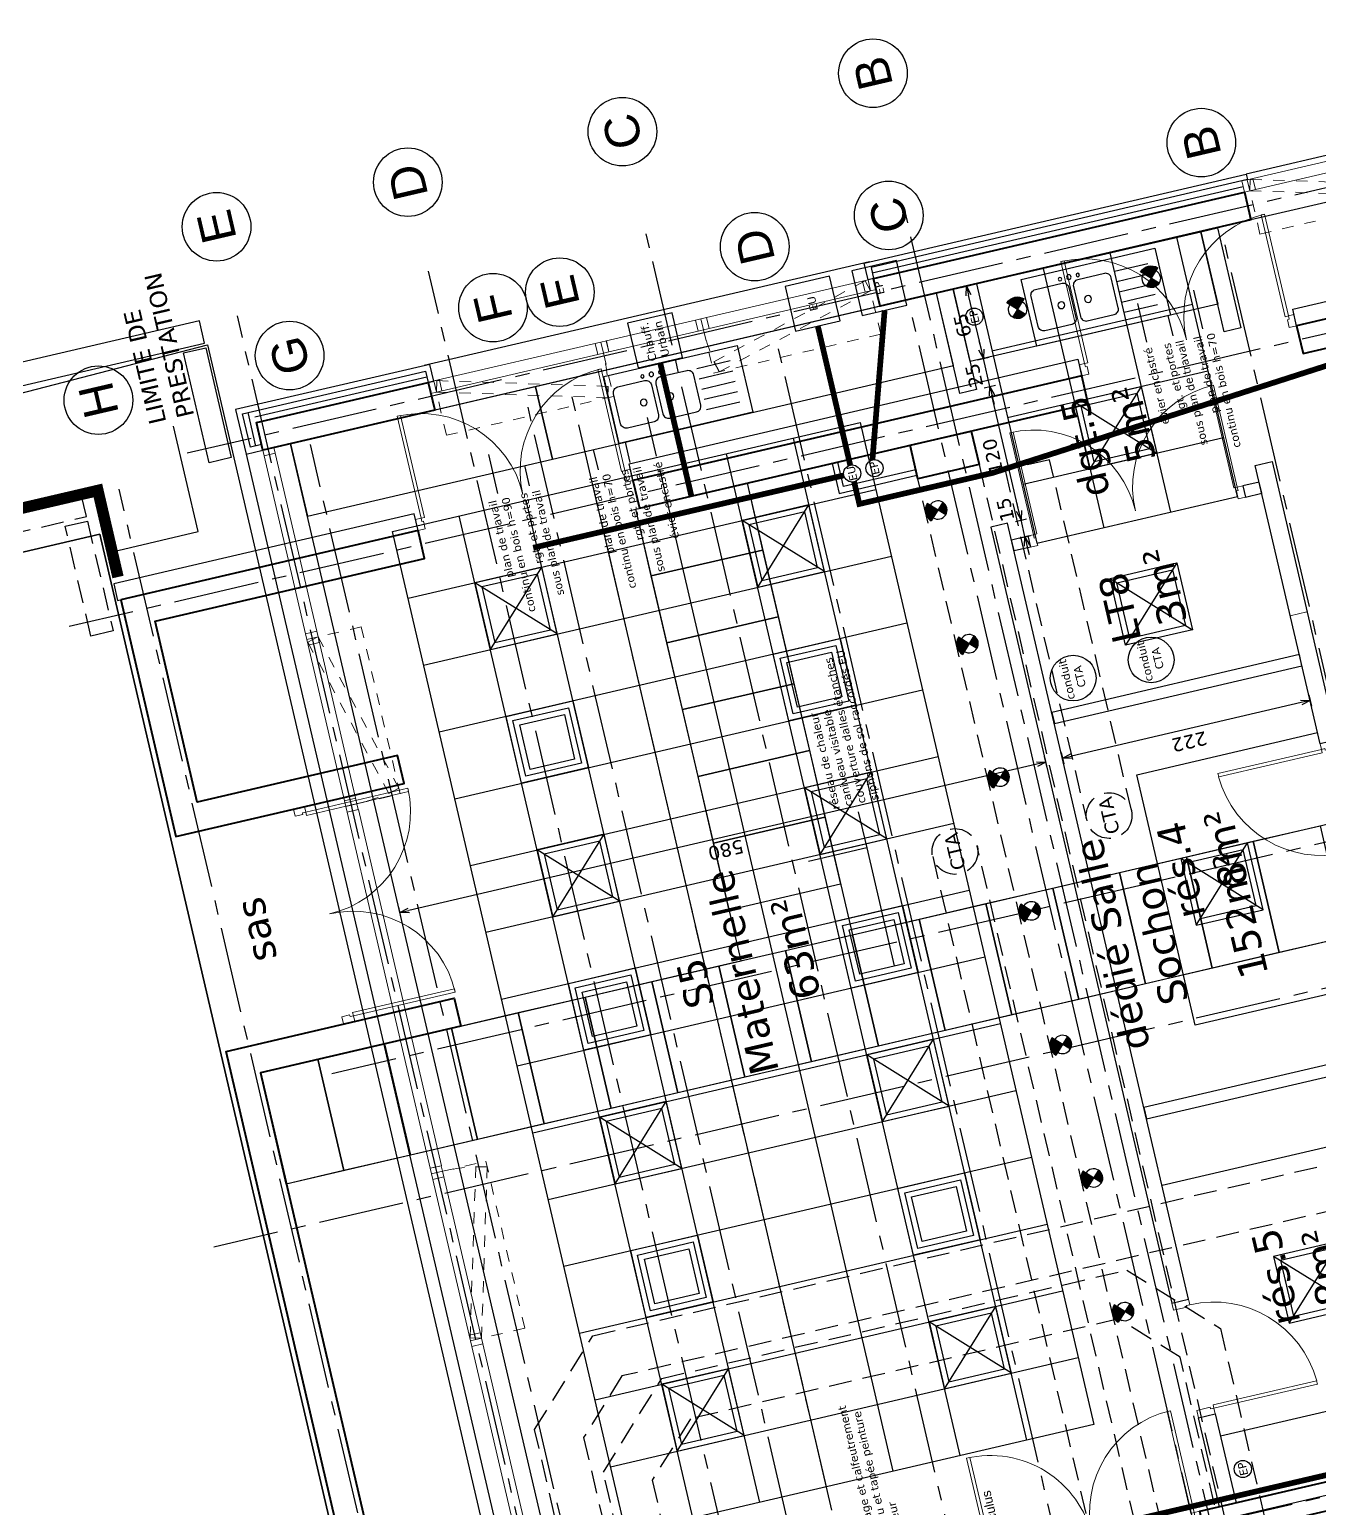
# Model space of a CAD drawing. Header units: metres. Extents: x -49 to 867749, y -579737 to 170817.
# Drawn here: x 867372.57 to 867383.85, y -409012.08 to -408999.15 of the extents above; entities that cross this region are included whole.
import ezdxf
from ezdxf.enums import TextEntityAlignment as Align

# ---------------------------------------------------------------- set-up
doc = ezdxf.new("R2010")
doc.units = ezdxf.units.M
doc.header["$MEASUREMENT"] = 0
doc.header["$PDMODE"] = 3
doc.header["$PDSIZE"] = 0.1
for name, pattern in [('01', [0.15, 0.1, -0.05]), ('02', [0.28, 0.2, -0.08]), ('03', [0.7, 0.5, -0.2]), ('AXES2', [1.125, 0.75, -0.125, 0.125, -0.125]), ('CACHE2', [0.1875, 0.125, -0.0625])]:
    doc.linetypes.add(name, pattern=pattern)
for name, color, linetype in [('00-AXE-0.00', 14, 'AXES2'), ('01-CLOISON-0.25', 3, 'Continuous'), ('01-DOUBLAGE-0.0x', 6, 'Continuous'), ('01-ISOL-0.08', 43, 'ISOLATION'), ('01-MEN-VU-0.13', 163, 'Continuous'), ('01-SANITAIRE-0.15', 44, 'Continuous'), ('02-VU-CACHE-02-0.10', 133, '02'), ('06-COT-50&100-0.20', 2, 'Continuous'), ('06-TXT-DETAILS-DIVERS-02.20', 2, 'Continuous'), ('06-TXT-DIVERS-0.20', 70, 'Continuous'), ('06-TXT-ETIQUETTES SURFACES', 210, 'Continuous'), ('07-PLAFONDS-0.13', 5, 'Continuous'), ('07-SOLS-0.13', 211, 'Continuous'), ('08-VU-0.08', 56, 'Continuous'), ('08-VU-0.13', 44, 'Continuous'), ('08-VU-0.20', 32, 'Continuous')]:
    doc.layers.add(name, color=color, linetype=linetype)
doc.layers.add('01-BETON-0.40', color=4, linetype='Continuous', lineweight=40)
doc.layers.add('01-MEN-CP-0.15', color=2, linetype='Continuous', lineweight=18)
doc.styles.add('COT', font='verdana.ttf')
doc.styles.add('locaux 100', font='verdana.ttf', dxfattribs={"height": 0.22})
doc.styles.add('locaux 20', font='verdana.ttf', dxfattribs={"height": 0.07})
doc.styles.get("Standard").update_dxf_attribs({"font": 'arial.ttf'})
doc.linetypes.add('ISOLATION', pattern='A,0.0001,-0.1,[134,ltypeshp.shx,S=0.1,R=0,X=-0.1,Y=0],-0.2,[134,ltypeshp.shx,S=0.1,R=180,X=0.1,Y=0],-0.1', length=0.4001)
doc.dimstyles.new('COT50', dxfattribs={"dimtxt": 0.12, "dimasz": 0.08, "dimexe": 0.05, "dimexo": 0, "dimgap": 0.05, "dimtad": 1, "dimdec": 0, "dimlfac": 100, "dimzin": 0, "dimdsep": 46, "dimtxsty": 'COT', "dimblk": 'OPEN30', "dimcen": 0.04, "dimdle": 0.05, "dimclrd": 256, "dimclre": 256, "dimclrt": 6, "dimadec": 0, "dimazin": 0, "dimtm": 1e-09, "dimtfac": 1, "dimtdec": 0, "dimtmove": 1, "dimatfit": 0, "dimldrblk": 'OPEN30', "dimfxl": 0.05, "dimfxlon": 1, "dimtolj": 1, "dimtzin": 0, "dimlwd": -1, "dimlwe": -1, "dimarcsym": 0})

# ---------------------------------------------------------------- blocks, each defined once
blk = doc.blocks.new('fen150')
at = {"linetype": '01'}
blk.add_lwpolyline([(-1.55, 0), (-1.55, 0.388), (-0.05, 0.388), (-0.05, 0)], dxfattribs=at)
blk.add_lwpolyline([(-1.525, 0.292), (-0.076, -0.097), (-0.05, 0), (-1.499, 0.388)], close=True, dxfattribs=at)
for points in [[(-1.6, -0.1), (-1.55, -0.1), (-1.55, 0), (-1.6, 0)], [(-1.55, -0.1), (-1.5, -0.1), (-1.5, 0), (-1.55, 0)], [(-0.05, -0.1), (0, -0.1), (0, 0), (-0.05, 0)], [(-1.55, -0.1), (-0.05, -0.1), (-0.05, 0), (-1.55, 0)], [(-0.1, -0.1), (-0.05, -0.1), (-0.05, 0), (-0.1, 0)]]:
    blk.add_lwpolyline(points, close=True)
blk.add_arc((-0.05, 0), 1.5, 165, 180, dxfattribs=at)
blk = doc.blocks.new('Eclairage-Pl-60x60')
for p, q in [((-0.3, 0.3), (0.3, -0.3)), ((-0.3, -0.3), (0.3, 0.3))]:
    blk.add_line(p, q)
for points in [[(-0.3, -0.3), (0.3, -0.3), (0.3, 0.3), (-0.3, 0.3)], [(-0.25, -0.25), (0.25, -0.25), (0.25, 0.25), (-0.25, 0.25)]]:
    blk.add_lwpolyline(points, close=True)
blk = doc.blocks.new('Spot-directionnel')
h = blk.add_hatch(color=256)
h.dxf.hatch_style = 1
h.paths.add_polyline_path([(-0.057, 0.057, 0.414214), (-0.057, -0.057), (0, 0)])
h = blk.add_hatch(color=256)
h.dxf.hatch_style = 1
h.paths.add_polyline_path([(0.078, 0.078), (0, 0), (0.078, -0.078, 0.414214)])
for p, q in [((-0.057, -0.057), (0.078, 0.078)), ((-0.057, 0.057), (0.078, -0.078))]:
    blk.add_line(p, q)
for radius, start, end in [(0.08, 45, 315), (0.11, 315, 45)]:
    blk.add_arc((0, 0), radius, start, end)
blk = doc.blocks.new('_Open30')
at = {"color": 0, "linetype": 'ByBlock', "lineweight": -2}
for p, q in [((-1, 0.27), (0, 0)), ((0, 0), (-1, -0.27)), ((0, 0), (-1, 0))]:
    blk.add_line(p, q, dxfattribs=at)
blk = doc.blocks.new('*D169')
at = {"layer": '06-COT-50&100-0.20', "transparency": 16777216}
for p, q in [((867385.204, -409000.357), (867385.301, -409000.335)), ((867387.709, -409010.884), (867385.271, -409000.424)), ((867387.678, -409010.973), (867387.775, -409010.95))]:
    blk.add_line(p, q, dxfattribs=at)
at = {"layer": 'Defpoints', "color": 0, "transparency": 16777216}
for p in [(867385.252, -409000.346), (867382.959, -409000.881), (867385.434, -409011.496)]:
    blk.add_point(p, dxfattribs=at)
at = {"layer": '06-COT-50&100-0.20', "transparency": 16777216, "xscale": 0.08, "yscale": 0.08, "zscale": 0.08}
for p, rotation in [((867385.252, -409000.346), 103.1212703830424), ((867387.727, -409010.961), 283.1212703830424)]:
    blk.add_blockref('_Open30', p, dxfattribs=dict(at, rotation=rotation))
at = {"layer": '06-COT-50&100-0.20', "color": 6, "transparency": 16777216, "insert": (867386.38, -409005.679), "char_height": 0.12, "attachment_point": 5, "rotation": 103.1213, "style": 'COT'}
blk.add_mtext('\\A1;1090', dxfattribs=at)
blk = doc.blocks.new('*D172')
at = {"layer": '06-COT-50&100-0.20', "transparency": 16777216}
for p, q in [((867381.38, -409005.573), (867375.887, -409006.854)), ((867381.469, -409005.604), (867381.446, -409005.507)), ((867375.82, -409006.921), (867375.798, -409006.823))]:
    blk.add_line(p, q, dxfattribs=at)
at = {"layer": 'Defpoints', "color": 0, "transparency": 16777216}
for p in [(867375.809, -409006.872), (867381.769, -409006.893), (867376.09, -409008.078)]:
    blk.add_point(p, dxfattribs=at)
at = {"layer": '06-COT-50&100-0.20', "transparency": 16777216, "xscale": 0.08, "yscale": 0.08, "zscale": 0.08}
for p, rotation in [((867381.458, -409005.555), 13.12127038304243), ((867375.809, -409006.872), 193.1212703830424)]:
    blk.add_blockref('_Open30', p, dxfattribs=dict(at, rotation=rotation))
at = {"layer": '06-COT-50&100-0.20', "color": 6, "transparency": 16777216, "insert": (867378.659, -409006.323), "char_height": 0.12, "attachment_point": 5, "rotation": 193.1213, "style": 'COT'}
blk.add_mtext('\\A1;580', dxfattribs=at)
blk = doc.blocks.new('elem-cuis')
for p, q in [((0.115, -0.81), (0.115, -1.11)), ((0.2075, -0.81), (0.2075, -1.11)), ((0.3, -0.81), (0.3, -1.11)), ((0.3925, -0.81), (0.3925, -1.11)), ((0.485, -0.81), (0.485, -1.11))]:
    blk.add_line(p, q)
blk.add_lwpolyline([(0, -1.2), (0.6, -1.2), (0.6, 0), (0, 0)], close=True)
for points in [[(0.165, -0.39), (0.435, -0.39, 0.4142136), (0.485, -0.34), (0.485, -0.1, 0.4142136), (0.435, -0.05), (0.165, -0.05, 0.4142136), (0.115, -0.1), (0.115, -0.34, 0.4142136)], [(0.165, -0.43), (0.435, -0.43, -0.4142136), (0.485, -0.48), (0.485, -0.72, -0.4142136), (0.435, -0.77), (0.165, -0.77, -0.4142136), (0.115, -0.72), (0.115, -0.48, -0.4142136)]]:
    blk.add_lwpolyline(points, format="xyb", close=True)
for centre, radius in [((0.075, -0.33), 0.015), ((0.075, -0.33), 0.015), ((0.3, -0.29), 0.03), ((0.075, -0.41), 0.02), ((0.075, -0.49), 0.015), ((0.3, -0.53), 0.03)]:
    blk.add_circle(centre, radius)
blk = doc.blocks.new('P180')
for points in [[(-1.85, 0.915), (-1.85, 0), (-1.88, 0), (-1.88, 0.915)], [(-0.08, 0.915), (-0.08, 0), (-0.05, 0), (-0.05, 0.915)], [(0, 0), (0, -0.1), (-0.065, -0.1), (-0.065, -0.03), (-0.05, -0.03), (-0.05, 0)]]:
    blk.add_lwpolyline(points, close=True)
at = {"linetype": 'Continuous'}
blk.add_lwpolyline([(-1.93, 0), (-1.93, -0.1), (-1.865, -0.1), (-1.865, -0.03), (-1.88, -0.03), (-1.88, 0)], close=True, dxfattribs=at)
for centre, start, end in [((-1.88, 0), 0, 90), ((-0.05, 0), 90, 180)]:
    blk.add_arc(centre, 0.915, start, end)
at = {"linetype": 'Continuous', "text_generation_flag": 6}
blk.add_attdef('TEXTE', (-0.188, 0.598), '', height=0.08, rotation=90, dxfattribs=at)
blk = doc.blocks.new('P90-15')
at = {"linetype": 'Continuous'}
for points in [[(-0.05, 0.929), (-0.05, 0), (-0.08, 0), (-0.08, 0.929)], [(-0.965, -0.03), (-0.965, -0.15), (-1.03, -0.15), (-1.03, 0), (-0.98, 0), (-0.98, -0.03)], [(0, 0), (0, -0.15), (-0.065, -0.15), (-0.065, -0.03), (-0.05, -0.03), (-0.05, 0)]]:
    blk.add_lwpolyline(points, close=True, dxfattribs=at)
blk.add_arc((-0.043, -0.006), 0.937, 92.2388, 179.6062, dxfattribs=at)
at = {"linetype": 'Continuous', "text_generation_flag": 6}
blk.add_attdef('TEXTE', text='', height=0.08, rotation=90, dxfattribs=at).set_placement((-0.188, 0.469), align=Align.CENTER)
blk = doc.blocks.new('*D162')
at = {"layer": '06-COT-50&100-0.20', "transparency": 16777216}
for p, q in [((867383.691, -409005.035), (867381.682, -409005.503)), ((867383.758, -409004.968), (867383.78, -409005.065)), ((867381.592, -409005.472), (867381.615, -409005.57))]:
    blk.add_line(p, q, dxfattribs=at)
at = {"layer": 'Defpoints', "color": 0, "transparency": 16777216}
for p in [(867383.698, -409004.713), (867381.533, -409005.218), (867381.604, -409005.521)]:
    blk.add_point(p, dxfattribs=at)
at = {"layer": '06-COT-50&100-0.20', "transparency": 16777216, "xscale": 0.08, "yscale": 0.08, "zscale": 0.08}
for p, rotation in [((867383.769, -409005.016), 13.12127038304243), ((867381.604, -409005.521), 193.1212703830424)]:
    blk.add_blockref('_Open30', p, dxfattribs=dict(at, rotation=rotation))
at = {"layer": '06-COT-50&100-0.20', "color": 6, "transparency": 16777216, "insert": (867382.712, -409005.377), "char_height": 0.12, "attachment_point": 5, "rotation": 193.1213, "style": 'COT'}
blk.add_mtext('\\A1;222', dxfattribs=at)
blk = doc.blocks.new('*D164')
at = {"layer": '06-COT-50&100-0.20', "transparency": 16777216}
for p, q in [((867380.92, -409002.28), (867381.017, -409002.257)), ((867381.223, -409003.359), (867380.987, -409002.347)), ((867381.192, -409003.449), (867381.29, -409003.426))]:
    blk.add_line(p, q, dxfattribs=at)
at = {"layer": 'Defpoints', "color": 0, "transparency": 16777216}
for p in [(867380.852, -409002.296), (867380.969, -409002.269), (867381.124, -409003.465)]:
    blk.add_point(p, dxfattribs=at)
at = {"layer": '06-COT-50&100-0.20', "transparency": 16777216, "xscale": 0.08, "yscale": 0.08, "zscale": 0.08}
for p, rotation in [((867380.969, -409002.269), 103.1212703830424), ((867381.241, -409003.437), 283.1212703830424)]:
    blk.add_blockref('_Open30', p, dxfattribs=dict(at, rotation=rotation))
at = {"layer": '06-COT-50&100-0.20', "color": 6, "transparency": 16777216, "insert": (867380.995, -409002.879), "char_height": 0.12, "attachment_point": 5, "rotation": 103.1213, "style": 'COT'}
blk.add_mtext('\\A1;120', dxfattribs=at)
blk = doc.blocks.new('*D188')
at = {"layer": '06-COT-50&100-0.20', "transparency": 16777216}
for p, q in [((867380.716, -409001.404), (867380.813, -409001.381)), ((867380.894, -409001.947), (867380.783, -409001.47)), ((867380.863, -409002.037), (867380.961, -409002.014))]:
    blk.add_line(p, q, dxfattribs=at)
at = {"layer": 'Defpoints', "color": 0, "transparency": 16777216}
for p in [(867380.647, -409001.419), (867380.764, -409001.392), (867380.795, -409002.052)]:
    blk.add_point(p, dxfattribs=at)
at = {"layer": '06-COT-50&100-0.20', "transparency": 16777216, "xscale": 0.08, "yscale": 0.08, "zscale": 0.08}
for p, rotation in [((867380.764, -409001.392), 103.1212703830424), ((867380.912, -409002.025), 283.1212703830424)]:
    blk.add_blockref('_Open30', p, dxfattribs=dict(at, rotation=rotation))
at = {"layer": '06-COT-50&100-0.20', "color": 6, "transparency": 16777216, "insert": (867380.729, -409001.734), "char_height": 0.12, "attachment_point": 5, "rotation": 103.1213, "style": 'COT'}
blk.add_mtext('\\A1;65', dxfattribs=at)
blk = doc.blocks.new('*D189')
at = {"layer": '06-COT-50&100-0.20', "transparency": 16777216}
for p, q in [((867381.223, -409003.359), (867381.205, -409003.282)), ((867381.192, -409003.449), (867381.29, -409003.426)), ((867381.275, -409003.583), (867381.241, -409003.437)), ((867381.226, -409003.595), (867381.324, -409003.572)), ((867381.293, -409003.661), (867381.312, -409003.739))]:
    blk.add_line(p, q, dxfattribs=at)
at = {"layer": 'Defpoints', "color": 0, "transparency": 16777216}
for p in [(867381.124, -409003.465), (867381.241, -409003.437), (867381.158, -409003.611)]:
    blk.add_point(p, dxfattribs=at)
at = {"layer": '06-COT-50&100-0.20', "transparency": 16777216, "xscale": 0.08, "yscale": 0.08, "zscale": 0.08}
for p, rotation in [((867381.241, -409003.437), 283.1212703830424), ((867381.275, -409003.583), 103.1212703830424)]:
    blk.add_blockref('_Open30', p, dxfattribs=dict(at, rotation=rotation))
at = {"layer": '06-COT-50&100-0.20', "color": 6, "transparency": 16777216, "insert": (867381.105, -409003.346), "char_height": 0.12, "attachment_point": 5, "rotation": 103.1213, "style": 'COT'}
blk.add_mtext('\\A1;15', dxfattribs=at)
blk = doc.blocks.new('*D190')
at = {"layer": '06-COT-50&100-0.20', "transparency": 16777216}
for p, q in [((867380.894, -409001.947), (867380.876, -409001.869)), ((867380.863, -409002.037), (867380.961, -409002.014)), ((867380.969, -409002.269), (867380.912, -409002.025)), ((867380.92, -409002.28), (867381.017, -409002.257)), ((867380.987, -409002.347), (867381.005, -409002.424))]:
    blk.add_line(p, q, dxfattribs=at)
at = {"layer": 'Defpoints', "color": 0, "transparency": 16777216}
for p in [(867380.795, -409002.052), (867380.912, -409002.025), (867380.852, -409002.296)]:
    blk.add_point(p, dxfattribs=at)
at = {"layer": '06-COT-50&100-0.20', "transparency": 16777216, "xscale": 0.08, "yscale": 0.08, "zscale": 0.08}
for p, rotation in [((867380.912, -409002.025), 283.1212703830424), ((867380.969, -409002.269), 103.1212703830424)]:
    blk.add_blockref('_Open30', p, dxfattribs=dict(at, rotation=rotation))
at = {"layer": '06-COT-50&100-0.20', "color": 6, "transparency": 16777216, "insert": (867380.831, -409002.172), "char_height": 0.12, "attachment_point": 5, "rotation": 103.1213, "style": 'COT'}
blk.add_mtext('\\A1;25', dxfattribs=at)
blk = doc.blocks.new('*D844')
at = {"layer": '06-COT-50&100-0.20', "transparency": 16777216}
for p, q in [((867389.812, -409010.594), (867375.964, -409013.822)), ((867389.902, -409010.624), (867389.879, -409010.527)), ((867375.897, -409013.889), (867375.874, -409013.791))]:
    blk.add_line(p, q, dxfattribs=at)
at = {"layer": 'Defpoints', "color": 0, "transparency": 16777216}
for p in [(867390.146, -409011.674), (867375.886, -409013.84), (867376.142, -409014.938)]:
    blk.add_point(p, dxfattribs=at)
at = {"layer": '06-COT-50&100-0.20', "transparency": 16777216, "xscale": 0.08, "yscale": 0.08, "zscale": 0.08}
for p, rotation in [((867389.89, -409010.576), 13.12127038304243), ((867375.886, -409013.84), 193.1212703830424)]:
    blk.add_blockref('_Open30', p, dxfattribs=dict(at, rotation=rotation))
at = {"layer": '06-COT-50&100-0.20', "color": 6, "transparency": 16777216, "insert": (867382.913, -409012.318), "char_height": 0.12, "attachment_point": 5, "rotation": 193.1213, "style": 'COT'}
blk.add_mtext('\\A1;1438', dxfattribs=at)
blk = doc.blocks.new('A$C6E921B32')
at = {"layer": '07-SOLS-0.13'}
for points in [[(0.879, 2.6), (0.879, 12.831), (0.729, 12.831), (0.729, 2.6)], [(1.929, 2.6), (1.929, 12.831), (1.779, 12.831), (1.779, 2.6)], [(2.829, 2.6), (2.829, 12.831), (2.529, 12.831), (2.529, 2.6)], [(3.879, 2.6), (3.88, 12.831), (3.73, 12.831), (3.729, 2.6)], [(5.079, 2.6), (5.079, 12.831), (4.779, 12.831), (4.779, 2.6)], [(5.529, 2.6), (5.529, 12.831), (5.379, 12.831), (5.379, 2.6)], [(6.6, 2.7), (6.6, 12.831), (6.3, 12.831), (6.3, 2.7)], [(0.879, 0), (0.879, 2.5), (0.729, 2.5), (0.729, 0)], [(1.779, 2.5), (1.779, 0), (1.929, 0), (1.929, 2.5)], [(2.529, 2.5), (2.529, 0), (2.829, 0), (2.829, 2.5)], [(3.729, 2.5), (3.729, 0), (3.879, 0), (3.879, 2.5)], [(4.779, 2.5), (4.779, 0), (5.079, 0), (5.079, 2.5)], [(5.379, 2.5), (5.379, 0), (5.529, 0), (5.529, 2.5)], [(6.3, 2.5), (6.3, 0), (6.6, 0), (6.6, 2.5)]]:
    blk.add_lwpolyline(points, close=True, dxfattribs=at)
at = {"layer": '08-VU-0.08'}
for points in [[(0.729, 4.7), (0, 4.7), (0, 2.7), (0.729, 2.7)], [(1.779, 4.7), (0.879, 4.7), (0.879, 2.7), (1.779, 2.7)], [(2.529, 4.7), (1.929, 4.7), (1.929, 2.7), (2.529, 2.7)], [(3.729, 4.7), (2.829, 4.7), (2.829, 2.7), (3.729, 2.7)], [(3.879, 4.7), (4.779, 4.7), (4.779, 2.7), (3.879, 2.7)], [(5.079, 4.7), (5.379, 4.7), (5.379, 2.7), (5.079, 2.7)], [(5.529, 4.7), (6.3, 4.7), (6.3, 2.7), (5.529, 2.7)]]:
    blk.add_lwpolyline(points, close=True, dxfattribs=at)
at = {"layer": '06-TXT-DETAILS-DIVERS-02.20', "char_height": 0.07, "width": 1.22139, "attachment_point": 4, "rotation": 90, "style": 'locaux 20'}
for insert in [(0.654, 2.754), (1.704, 2.754), (2.454, 2.754), (3.654, 2.754), (4.704, 2.754), (5.304, 2.754), (6.225, 2.754)]:
    blk.add_mtext('tapis-brosse', dxfattribs=dict(at, insert=insert))
at = {"layer": '07-SOLS-0.13', "char_height": 0.07, "width": 1.71911, "rotation": 90, "style": 'locaux 20'}
for s, insert, attachment_point in [('granit gris clair', (0.644, 4.742), 4), ('granit gris clair', (1.694, 4.742), 4), ('granit gris clair', (2.444, 4.742), 4), ('granit gris clair', (3.644, 4.742), 4), ('granit gris clair', (4.694, 4.742), 4), ('granit gris clair', (5.294, 4.742), 4), ('granit gris clair', (6.215, 4.742), 4), ('granit noir', (0.811, 4.742), 4), ('granit noir', (1.861, 4.742), 4), ('granit noir', (2.611, 4.742), 4), ('granit noir', (3.811, 4.742), 4), ('granit noir', (4.861, 4.742), 4), ('granit noir', (5.461, 4.742), 4), ('granit noir', (6.381, 4.742), 4), ('granit gris clair', (0.644, 2.443), 6), ('granit noir', (0.811, 2.443), 6), ('granit gris clair', (1.694, 2.443), 6), ('granit noir', (1.861, 2.443), 6), ('granit gris clair', (2.444, 2.443), 6), ('granit noir', (2.611, 2.443), 6), ('granit gris clair', (3.644, 2.443), 6), ('granit noir', (3.811, 2.443), 6), ('granit gris clair', (4.694, 2.443), 6), ('granit noir', (4.861, 2.443), 6), ('granit gris clair', (5.294, 2.443), 6), ('granit noir', (5.461, 2.443), 6), ('granit gris clair', (6.215, 2.443), 6), ('granit noir', (6.381, 2.443), 6)]:
    blk.add_mtext(s, dxfattribs=dict(at, insert=insert, attachment_point=attachment_point))

msp = doc.modelspace()

# ---------------------------------------------------------------- linework, layer by layer
at = {"layer": '00-AXE-0.00'}
for p, q in [((867389.845, -408999.147), (867373.948, -409002.853)), ((867388.812, -409000.664), (867372.915, -409004.37)), ((867394.24, -409060.853), (867380.195, -409000.601)), ((867391.981, -409061.071), (867377.936, -409000.819)), ((867397.044, -409061.167), (867382.999, -409000.915)), ((867387.127, -409048.742), (867376.059, -409001.261)), ((867394.31, -409061.804), (867380.266, -409001.552)), ((867377.495, -409014.988), (867374.387, -409001.651)), ((867393.139, -409062.077), (867379.094, -409001.825)), ((867390.947, -409062.588), (867376.903, -409002.336)), ((867391.335, -409062.498), (867377.29, -409002.246)), ((867386.094, -409050.259), (867375.026, -409002.778)), ((867376.462, -409016.504), (867373.353, -409003.168)), ((867391.111, -409004.577), (867375.214, -409008.282)), ((867390.078, -409006.093), (867374.18, -409009.799)), ((867392.376, -409010.006), (867376.479, -409013.712))]:
    msp.add_line(p, q, dxfattribs=at)
at = {"layer": '00-AXE-0.00', "linetype": 'Continuous'}
for centre in [(867379.946, -408999.529), (867377.755, -409000.04), (867382.818, -409000.136), (867375.878, -409000.482), (867380.084, -409000.773), (867374.205, -409000.872), (867378.912, -409001.046), (867377.207, -409001.444), (867376.623, -409001.58), (867374.844, -409001.999), (867373.172, -409002.389)]:
    msp.add_circle(centre, 0.3, dxfattribs=at)
at = {"layer": '01-BETON-0.40'}
for points in [[(867383.194, -409000.569), (867383.251, -409000.812), (867380.008, -409001.568), (867379.951, -409001.325)], [(867383.651, -409001.739), (867383.708, -409001.982), (867387.915, -409001.001), (867387.858, -409000.758)], [(867377.847, -409003.092), (867377.904, -409003.335), (867381.828, -409002.42), (867381.772, -409002.177)], [(867376.056, -409002.233), (867376.113, -409002.476), (867374.609, -409002.827), (867374.553, -409002.583)], [(867380.338, -409003.076), (867380.27, -409002.783), (867380.806, -409002.659), (867380.874, -409002.951)], [(867376.142, -409014.938), (867379.771, -409014.092), (867379.828, -409014.335), (867377.95, -409014.773), (867378.368, -409016.565), (867378.125, -409016.622), (867377.707, -409014.83), (867375.955, -409015.238), (867374.288, -409008.086), (867376.284, -409007.62), (867376.341, -409007.864), (867374.588, -409008.272), (867376.142, -409014.938)], [(867386.958, -409011.397), (867382.861, -409012.352), (867382.804, -409012.109), (867386.901, -409011.154)]]:
    msp.add_lwpolyline(points, close=True, dxfattribs=at)
msp.add_lwpolyline([(867373.367, -409004.136), (867373.849, -409006.206), (867375.846, -409005.741), (867375.789, -409005.497), (867374.036, -409005.906), (867373.667, -409004.323), (867376.024, -409003.773), (867375.967, -409003.53), (867373.367, -409004.136)], dxfattribs=at)
at = {"layer": '01-CLOISON-0.25'}
msp.add_line((867377.904, -409003.335), (867377.813, -409002.945), dxfattribs=at)
for points in [[(867382.959, -409000.881), (867383.163, -409001.757), (867383.017, -409001.791), (867382.813, -409000.915)], [(867380.706, -409002.33), (867380.501, -409001.453), (867380.647, -409001.419), (867380.852, -409002.296)], [(867383.857, -409005.395), (867383.29, -409002.96), (867383.436, -409002.926), (867384.003, -409005.36)], [(867383.181, -409003.139), (867383.204, -409003.237), (867383.346, -409003.203), (867383.324, -409003.106)], [(867382.706, -409010.253), (867381.124, -409003.465), (867380.978, -409003.499), (867382.56, -409010.287)], [(867381.301, -409003.577), (867381.324, -409003.675), (867381.181, -409003.708), (867381.158, -409003.611)], [(867381.51, -409005.12), (867381.533, -409005.218), (867383.698, -409004.713), (867383.676, -409004.615)], [(867382.316, -409008.578), (867382.339, -409008.675), (867384.504, -409008.17), (867384.482, -409008.073)], [(867382.94, -409011.256), (867383.122, -409012.035), (867382.976, -409012.069), (867382.794, -409011.29)]]:
    msp.add_lwpolyline(points, close=True, dxfattribs=at)
msp.add_lwpolyline([(867379.59, -409002.942), (867379.651, -409003.205), (867380.331, -409003.046), (867380.32, -409002.998), (867379.688, -409003.145), (867379.638, -409002.931)], dxfattribs=at)
at = {"layer": '01-DOUBLAGE-0.0x'}
for points in [[(867383.221, -409000.46), (867379.929, -409001.228), (867379.951, -409001.325), (867379.903, -409001.336), (867379.869, -409001.19), (867383.209, -409000.412), (867383.221, -409000.46)], [(867383.651, -409001.739), (867383.617, -409001.592), (867387.97, -409000.578), (867388.061, -409000.967), (867387.915, -409001.001), (867387.858, -409000.758)], [(867376.056, -409002.233), (867376.105, -409002.222), (867376.07, -409002.076), (867374.372, -409002.471), (867374.463, -409002.861), (867374.609, -409002.827), (867374.598, -409002.778), (867374.501, -409002.801), (867374.432, -409002.509), (867376.033, -409002.136), (867376.056, -409002.233)], [(867381.772, -409002.177), (867377.847, -409003.092), (867377.813, -409002.945), (867381.738, -409002.031)], [(867373.34, -409004.142), (867375.967, -409003.53), (867375.933, -409003.384), (867373.306, -409003.996)]]:
    msp.add_lwpolyline(points, close=True, dxfattribs=at)
at = {"layer": '01-ISOL-0.08', "ltscale": 0.1}
for p, q in [((867379.94, -409001.276), (867383.183, -409000.52)), ((867374.541, -409002.535), (867376.044, -409002.184)), ((867374.549, -409002.79), (867374.481, -409002.497))]:
    msp.add_line(p, q, dxfattribs=at)
at = {"layer": '01-MEN-CP-0.15'}
msp.add_line((867383.742, -409004.241), (867383.596, -409004.275), dxfattribs=at)
for points in [[(867377.637, -409001.967), (867377.614, -409001.87), (867378.393, -409001.688), (867378.416, -409001.786)], [(867374.609, -409002.827), (867374.621, -409002.876), (867374.718, -409002.853), (867374.707, -409002.804)], [(867374.621, -409002.876), (867374.984, -409004.434), (867375.081, -409004.411), (867374.718, -409002.853)], [(867376.074, -409009.108), (867375.347, -409005.992), (867375.445, -409005.969), (867376.171, -409009.086)], [(867376.437, -409010.667), (867377.072, -409013.394), (867377.17, -409013.371), (867376.534, -409010.644)]]:
    msp.add_lwpolyline(points, close=True, dxfattribs=at)
at = {"layer": '01-MEN-VU-0.13'}
for points in [[(867362.08, -409004.692), (867374.101, -409001.891), (867374.055, -409001.696), (867362.036, -409004.497)], [(867374.11, -409001.93), (867374.334, -409002.891), (867374.139, -409002.937), (867373.915, -409001.975)]]:
    msp.add_lwpolyline(points, close=True, dxfattribs=at)
at = {"layer": '01-SANITAIRE-0.15'}
for points in [[(867380.243, -409001.558), (867380.243, -409001.558), (867380.152, -409001.168), (867380.152, -409001.168), (867379.762, -409001.259), (867379.762, -409001.259), (867379.853, -409001.648), (867379.853, -409001.648)], [(867379.658, -409001.694), (867379.658, -409001.694), (867379.567, -409001.304), (867379.567, -409001.304), (867379.178, -409001.395), (867379.178, -409001.395), (867379.269, -409001.785), (867379.269, -409001.785)], [(867378.28, -409002.015), (867378.28, -409002.015), (867378.189, -409001.626), (867378.189, -409001.626), (867377.8, -409001.716), (867377.8, -409001.716), (867377.891, -409002.106), (867377.891, -409002.106)]]:
    msp.add_lwpolyline(points, close=True, dxfattribs=at)
at = {"layer": '01-SANITAIRE-0.15', "linetype": 'AXES2', "const_width": 0.05}
msp.add_lwpolyline([(867379.941, -409002.915), (867380.048, -409001.603)], dxfattribs=at)
at = {"layer": '01-SANITAIRE-0.15', "linetype": 'CACHE2', "const_width": 0.05}
for points in [[(867379.747, -409002.957), (867379.463, -409001.739)], [(867376.974, -409003.68), (867379.691, -409003.047)], [(867373.065, -409017.276), (867376.556, -409016.462), (867376.487, -409013.523), (867391.02, -409010.135)]]:
    msp.add_lwpolyline(points, dxfattribs=at)
at = {"layer": '01-SANITAIRE-0.15', "linetype": '01', "ltscale": 0.5, "const_width": 0.05}
msp.add_lwpolyline([(867378.358, -409003.229), (867378.085, -409002.061)], dxfattribs=at)
at = {"layer": '01-SANITAIRE-0.15', "linetype": 'CACHE2'}
msp.add_lwpolyline([(867384.194, -409001.997, 0.05, 0.05, 0), (867380.994, -409003.025, 0.05, 0.05, 0), (867379.827, -409003.297, 0.05, 0.05, 0), (867379.781, -409003.103, 0.05, 0.05, 0)], format="xyseb", dxfattribs=at)
at = {"layer": '01-SANITAIRE-0.15', "linetype": '02'}
for points in [[(867382.206, -409005.977), (867381.491, -409002.91), (867381.101, -409003), (867381.816, -409006.068)], [(867380.469, -409006.382), (867381.985, -409012.888), (867382.375, -409012.797), (867380.858, -409006.291)], [(867397.937, -409052.804), (867396.035, -409044.645), (867393.875, -409043.151), (867386.021, -409009.458), (867385.482, -409009.123), (867377.75, -409010.925), (867377.415, -409011.464), (867378.506, -409016.144), (867378.116, -409016.235), (867376.987, -409011.394), (867377.497, -409010.573), (867385.553, -409008.696), (867386.373, -409009.206), (867394.229, -409042.91), (867396.39, -409044.404), (867398.444, -409053.216), (867397.552, -409054.651), (867392.356, -409055.862), (867392.265, -409055.472), (867397.299, -409054.299), (867398.017, -409053.145)]]:
    msp.add_lwpolyline(points, dxfattribs=at)
msp.add_lwpolyline([(867397.376, -409053.039), (867395.504, -409045.007), (867389.677, -409040.978), (867382.633, -409010.761), (867382.095, -409010.426), (867378.35, -409011.299), (867378.015, -409011.838), (867378.992, -409016.03), (867378.603, -409016.121), (867377.588, -409011.767), (867378.098, -409010.947), (867382.165, -409009.999), (867382.985, -409010.509), (867390.031, -409040.737), (867395.858, -409044.766), (867397.803, -409053.11), (867397.173, -409054.123), (867392.22, -409055.277), (867392.129, -409054.888), (867396.921, -409053.771)], close=True, dxfattribs=at)
at = {"layer": '01-SANITAIRE-0.15'}
for centre, radius in [((867380.832, -409001.659), 0.075), ((867379.764, -409003.03), 0.075), ((867379.959, -409002.984), 0.075), ((867382.379, -409004.661), 0.2), ((867381.697, -409004.82), 0.2), ((867383.181, -409011.739), 0.075)]:
    msp.add_circle(centre, radius, dxfattribs=at)
at = {"layer": '01-SANITAIRE-0.15', "linetype": '02'}
for centre in [(867382.011, -409006.023), (867380.663, -409006.337)]:
    msp.add_circle(centre, 0.2, dxfattribs=at)
at = {"layer": '02-VU-CACHE-02-0.10'}
msp.add_lwpolyline([(867382.676, -409013.107), (867380.338, -409003.076), (867380.874, -409002.951), (867383.212, -409012.982)], close=True, dxfattribs=at)
at = {"layer": '06-TXT-DETAILS-DIVERS-02.20'}
msp.add_line((867379.891, -409006.306), (867380.132, -409007.338), dxfattribs=at)
for points in [[(867382.75, -409001.428), (867382.829, -409001.766)], [(867382.259, -409001.542), (867382.338, -409001.881)], [(867382.526, -409001.649), (867382.568, -409001.827)], [(867377.971, -409002.542), (867378.05, -409002.88)], [(867373.292, -409003.715), (867374.043, -409003.539), (867373.828, -409002.617)], [(867376.582, -409002.865), (867376.661, -409003.204)], [(867377.5, -409002.82), (867377.542, -409002.999)], [(867377.779, -409002.756), (867377.82, -409002.934)], [(867376.898, -409002.961), (867376.94, -409003.139)], [(867379.818, -409005.989), (867379.891, -409006.306), (867379.383, -409006.424)]]:
    msp.add_lwpolyline(points, dxfattribs=at)
at = {"layer": '06-TXT-DETAILS-DIVERS-02.20', "color": 251, "linetype": '03', "true_color": 0x666666, "const_width": 0.1}
msp.add_lwpolyline([(867363.936, -409056.706), (867354.08, -409012.764), (867354.418, -409012.672), (867353.286, -409007.813), (867373.167, -409003.179), (867373.343, -409003.936), (867373.343, -409003.936)], dxfattribs=at)
at = {"layer": '07-PLAFONDS-0.13'}
for p, q in [((867382.019, -409001.1), (867382.548, -409003.369)), ((867381.435, -409001.236), (867381.964, -409003.505)), ((867380.987, -409001.956), (867382.74, -409001.548)), ((867381.123, -409002.541), (867382.876, -409002.132)), ((867381.293, -409011.486), (867379.25, -409002.721)), ((867381.259, -409003.125), (867383.012, -409002.716)), ((867380.709, -409011.622), (867378.666, -409002.857)), ((867380.124, -409011.758), (867378.081, -409002.993)), ((867375.88, -409004.122), (867379.97, -409003.169)), ((867379.54, -409011.894), (867377.497, -409003.129)), ((867378.956, -409012.031), (867376.913, -409003.265)), ((867378.371, -409012.167), (867376.328, -409003.402)), ((867376.016, -409004.707), (867380.107, -409003.753)), ((867376.153, -409005.291), (867380.243, -409004.337)), ((867376.289, -409005.875), (867380.379, -409004.922)), ((867376.425, -409006.46), (867380.515, -409005.506)), ((867376.561, -409007.044), (867380.652, -409006.09)), ((867376.697, -409007.628), (867380.788, -409006.675)), ((867376.834, -409008.213), (867380.924, -409007.259)), ((867376.97, -409008.797), (867381.06, -409007.843)), ((867377.106, -409009.381), (867381.196, -409008.428)), ((867377.242, -409009.966), (867381.333, -409009.012)), ((867377.378, -409010.55), (867381.469, -409009.596)), ((867377.515, -409011.134), (867381.605, -409010.181)), ((867377.651, -409011.719), (867381.741, -409010.765))]:
    msp.add_line(p, q, dxfattribs=at)
for points in [[(867380.851, -409001.372), (867381.38, -409003.641), (867383.133, -409003.233), (867382.604, -409000.963)], [(867377.787, -409012.303), (867375.744, -409003.538), (867379.834, -409002.584), (867381.877, -409011.349)]]:
    msp.add_lwpolyline(points, close=True, dxfattribs=at)
at = {"layer": '07-PLAFONDS-0.13', "color": 1}
for points in [[(867379.21, -409005.194), (867379.074, -409004.61), (867379.659, -409004.474), (867379.795, -409005.058)], [(867379.248, -409005.134), (867379.134, -409004.647), (867379.621, -409004.534), (867379.735, -409005.021)], [(867379.285, -409005.074), (867379.194, -409004.685), (867379.584, -409004.594), (867379.675, -409004.983)], [(867376.873, -409005.739), (867376.737, -409005.155), (867377.321, -409005.018), (867377.457, -409005.603)], [(867376.91, -409005.679), (867376.797, -409005.192), (867377.284, -409005.079), (867377.397, -409005.565)], [(867376.948, -409005.619), (867376.857, -409005.229), (867377.247, -409005.139), (867377.337, -409005.528)], [(867379.755, -409007.532), (867379.619, -409006.947), (867380.203, -409006.811), (867380.34, -409007.395)], [(867379.793, -409007.471), (867379.679, -409006.985), (867380.166, -409006.871), (867380.28, -409007.358)], [(867379.83, -409007.411), (867379.739, -409007.022), (867380.129, -409006.931), (867380.22, -409007.321)], [(867377.418, -409008.076), (867377.282, -409007.492), (867377.866, -409007.356), (867378.002, -409007.94)], [(867377.455, -409008.016), (867377.342, -409007.529), (867377.829, -409007.416), (867377.942, -409007.903)], [(867377.493, -409007.956), (867377.402, -409007.567), (867377.791, -409007.476), (867377.882, -409007.865)], [(867380.3, -409009.869), (867380.164, -409009.285), (867380.748, -409009.148), (867380.884, -409009.733)], [(867380.337, -409009.809), (867380.224, -409009.322), (867380.711, -409009.208), (867380.824, -409009.695)], [(867380.375, -409009.749), (867380.284, -409009.359), (867380.674, -409009.268), (867380.764, -409009.658)], [(867377.963, -409010.414), (867377.827, -409009.829), (867378.411, -409009.693), (867378.547, -409010.277)], [(867378, -409010.354), (867377.887, -409009.867), (867378.374, -409009.753), (867378.487, -409010.24)], [(867378.037, -409010.294), (867377.947, -409009.904), (867378.336, -409009.813), (867378.427, -409010.203)]]:
    msp.add_lwpolyline(points, close=True, dxfattribs=at)
at = {"layer": '08-VU-0.08', "linetype": '02'}
for points in [[(867358.941, -409006.7), (867373.067, -409003.407), (867373.022, -409003.213), (867358.897, -409006.505)], [(867373.076, -409003.447), (867373.3, -409004.408), (867373.106, -409004.453), (867372.882, -409003.492)]]:
    msp.add_lwpolyline(points, close=True, dxfattribs=at)
at = {"layer": '08-VU-0.13'}
for p, q in [((867387.007, -408999.526), (867383.209, -409000.412)), ((867387.147, -408999.904), (867383.251, -409000.812)), ((867379.917, -409001.179), (867376.022, -409002.087)), ((867380.008, -409001.568), (867376.113, -409002.476)), ((867374.463, -409002.861), (867376.938, -409013.476)), ((867377.327, -409013.386), (867374.853, -409002.77))]:
    msp.add_line(p, q, dxfattribs=at)
for points in [[(867378.007, -409003.927), (867377.871, -409003.343), (867378.845, -409003.116), (867378.981, -409003.7)], [(867378.143, -409004.511), (867378.007, -409003.927), (867378.981, -409003.7), (867379.117, -409004.284)], [(867378.28, -409005.096), (867378.143, -409004.511), (867379.117, -409004.284), (867379.253, -409004.869)], [(867378.416, -409005.68), (867378.28, -409005.096), (867379.253, -409004.869), (867379.39, -409005.453)], [(867378.552, -409006.264), (867378.416, -409005.68), (867379.39, -409005.453), (867379.526, -409006.037)], [(867378.688, -409006.849), (867378.552, -409006.264), (867379.526, -409006.037), (867379.662, -409006.622)], [(867383.272, -409006.248), (867383.856, -409006.112), (867384.083, -409007.086), (867383.499, -409007.222)], [(867382.687, -409006.384), (867383.272, -409006.248), (867383.499, -409007.222), (867382.914, -409007.358)], [(867382.103, -409006.521), (867382.687, -409006.384), (867382.914, -409007.358), (867382.33, -409007.495)], [(867381.519, -409006.657), (867382.103, -409006.521), (867382.33, -409007.495), (867381.746, -409007.631)], [(867380.934, -409006.793), (867381.519, -409006.657), (867381.746, -409007.631), (867381.161, -409007.767)], [(867380.35, -409006.929), (867380.934, -409006.793), (867381.161, -409007.767), (867380.577, -409007.903)], [(867379.766, -409007.065), (867380.35, -409006.929), (867380.577, -409007.903), (867379.993, -409008.039)], [(867379.181, -409007.202), (867379.766, -409007.065), (867379.993, -409008.039), (867379.408, -409008.176)], [(867378.597, -409007.338), (867379.181, -409007.202), (867379.408, -409008.176), (867378.824, -409008.312)], [(867378.013, -409007.474), (867378.597, -409007.338), (867378.824, -409008.312), (867378.24, -409008.448)], [(867377.428, -409007.61), (867378.013, -409007.474), (867378.24, -409008.448), (867377.655, -409008.584)], [(867376.844, -409007.747), (867377.428, -409007.61), (867377.655, -409008.584), (867377.071, -409008.72)], [(867376.26, -409007.883), (867376.844, -409007.747), (867377.071, -409008.72), (867376.487, -409008.857)], [(867375.675, -409008.019), (867376.26, -409007.883), (867376.487, -409008.857), (867375.902, -409008.993)], [(867375.091, -409008.155), (867375.675, -409008.019), (867375.902, -409008.993), (867375.318, -409009.129)], [(867374.588, -409008.272), (867375.091, -409008.155), (867375.318, -409009.129), (867374.815, -409009.246)]]:
    msp.add_lwpolyline(points, close=True, dxfattribs=at)
for points in [[(867384.345, -409007.488), (867382.764, -409007.857), (867382.253, -409005.666), (867383.835, -409005.297)], [(867382.986, -409011.45), (867384.567, -409011.082), (867384.056, -409008.891), (867382.475, -409009.259)]]:
    msp.add_lwpolyline(points, dxfattribs=at)
at = {"layer": '08-VU-0.20'}
for points in [[(867382.961, -409001.548), (867380.795, -409002.052), (867380.647, -409001.419), (867382.813, -409000.915)], [(867377.143, -409002.904), (867380.649, -409002.086), (867380.501, -409001.453), (867376.995, -409002.271)], [(867375, -409003.403), (867377.143, -409002.904), (867376.995, -409002.271), (867374.853, -409002.77)], [(867379.766, -409007.065), (867388.531, -409005.022), (867388.758, -409005.996), (867374.815, -409009.246), (867374.588, -409008.272), (867378.792, -409007.293), (867377.871, -409003.343), (867378.845, -409003.116)], [(867366.761, -409005.059), (867373.184, -409003.562), (867375.92, -409015.298), (867369.497, -409016.795)]]:
    msp.add_lwpolyline(points, close=True, dxfattribs=at)
msp.add_lwpolyline([(867370.528, -409015.267), (867367.802, -409003.545), (867374.125, -409001.905), (867376.893, -409013.783)], dxfattribs=at)
at = {"layer": 'Defpoints'}
msp.add_lwpolyline([(867369.497, -409016.795), (867375.92, -409015.298), (867373.184, -409003.562), (867366.761, -409005.059)], close=True, dxfattribs=at)

# ---------------------------------------------------------------- block references
at = {"rotation": 103.121270379485}
msp.add_blockref('A$C6E921B32', (867392.125, -409018.4), dxfattribs=at)
at = {"layer": '01-MEN-CP-0.15'}
for name, p, rotation in [('fen150', (867383.194, -409000.569), 193.1212703823545), ('P180', (867383.628, -409001.641), 13.12127037910645), ('fen150', (867376.079, -409002.33), 193.1212703823545), ('P180', (867377.824, -409002.994), 13.12127037910645), ('P90-15', (867383.857, -409005.395), 103.1212704004871), ('P180', (867375.413, -409007.823), 283.121270379485), ('fen150', (867376.534, -409010.644), 283.1212703726105), ('P90-15', (867382.94, -409011.256), 283.1212703867381)]:
    msp.add_blockref(name, p, dxfattribs=dict(at, rotation=rotation))
at = {"layer": '01-MEN-CP-0.15', "xscale": -1}
for name, p, rotation in [('fen150', (867379.974, -409001.422), 193.1212703823545), ('P180', (867381.301, -409003.577), 13.12127036936245), ('fen150', (867375.081, -409004.411), 283.1212703867381)]:
    msp.add_blockref(name, p, dxfattribs=dict(at, rotation=rotation))
at = {"layer": '01-MEN-CP-0.15'}
ref = msp.add_blockref('P180', (867380.924, -409012.547), dxfattribs=dict(at, xscale=-1, rotation=13.12127037585845))
ref.add_attrib('TEXTE', 'oculus', (867381.045, -409012.236), dxfattribs={"layer": '0', "linetype": 'Continuous', "height": 0.08, "rotation": 283.1213, "text_generation_flag": 6})
at = {"layer": '01-SANITAIRE-0.15', "xscale": -1, "rotation": 103.1212703794849}
for p in [(867381.243, -409001.332), (867377.591, -409002.183)]:
    msp.add_blockref('elem-cuis', p, dxfattribs=at)
at = {"layer": '07-PLAFONDS-0.13', "xscale": -1}
for name, p, rotation in [('Spot-directionnel', (867382.38, -409001.324), 283.1212703798636), ('Spot-directionnel', (867381.211, -409001.596), 283.1212703798636), ('Eclairage-Pl-60x60', (867382.068, -409002.629), 103.1212703798636), ('Eclairage-Pl-60x60', (867382.38, -409004.173), 103.1212703798636)]:
    msp.add_blockref(name, p, dxfattribs=dict(at, rotation=rotation))
at = {"layer": '07-PLAFONDS-0.13'}
for name, p, rotation in [('Spot-directionnel', (867380.514, -409003.35), 193.1212703823545), ('Eclairage-Pl-60x60', (867379.162, -409003.665), 103.1212703798635), ('Eclairage-Pl-60x60', (867376.825, -409004.21), 103.1212703798635), ('Spot-directionnel', (867380.787, -409004.519), 193.1212703823545), ('Eclairage-Pl-60x60', (867379.707, -409006.003), 103.1212703798635), ('Spot-directionnel', (867381.059, -409005.687), 193.1212703823545), ('Eclairage-Pl-60x60', (867377.37, -409006.547), 103.1212703798635), ('Eclairage-Pl-60x60', (867382.998, -409006.622), 103.1212703798635), ('Spot-directionnel', (867381.332, -409006.856), 193.1212703823545), ('Eclairage-Pl-60x60', (867380.252, -409008.34), 103.1212703798635), ('Spot-directionnel', (867381.604, -409008.025), 193.1212703823545), ('Eclairage-Pl-60x60', (867377.914, -409008.885), 103.1212703798635), ('Spot-directionnel', (867381.876, -409009.193), 193.1212703823545), ('Eclairage-Pl-60x60', (867383.81, -409010.103), 103.1212703798635), ('Eclairage-Pl-60x60', (867380.797, -409010.677), 103.1212703798635), ('Spot-directionnel', (867382.149, -409010.362), 193.1212703823545), ('Eclairage-Pl-60x60', (867378.459, -409011.222), 103.1212703798635)]:
    msp.add_blockref(name, p, dxfattribs=dict(at, rotation=rotation))

# ---------------------------------------------------------------- texts
at = {"layer": '00-AXE-0.00'}
for s, p in [('B', (867379.946, -408999.529)), ('C', (867377.755, -409000.04)), ('B', (867382.818, -409000.136)), ('D', (867375.878, -409000.482)), ('C', (867380.084, -409000.773)), ('E', (867374.205, -409000.872)), ('D', (867378.912, -409001.046)), ('E', (867377.207, -409001.444)), ('F', (867376.623, -409001.58)), ('G', (867374.844, -409001.999)), ('H', (867373.172, -409002.389))]:
    msp.add_text(s, height=0.3, rotation=103.1213, dxfattribs=at).set_placement(p, align=Align.MIDDLE_CENTER)
at = {"layer": '01-SANITAIRE-0.15', "attachment_point": 5, "rotation": 103.1213, "style": 'locaux 20'}
for s, insert, char_height, width in [('EP', (867380.002, -409001.408), 0.07, 0.15887), ('EU', (867379.418, -409001.545), 0.07, 0.15887), ('Chauff.\\PUrbain', (867378.04, -409001.866), 0.07, 0.15887), ('EP', (867380.832, -409001.659), 0.07, 0.15887), ('EU', (867379.764, -409003.03), 0.07, 0.15887), ('EP', (867379.959, -409002.984), 0.07, 0.15887), ('conduit\\PCTA', (867382.379, -409004.661), 0.07, 0.74382), ('conduit\\PCTA', (867381.697, -409004.82), 0.07, 0.74382), ('CTA', (867382.011, -409006.023), 0.12, 0.74382), ('CTA', (867380.663, -409006.337), 0.12, 0.74382), ('EP', (867383.181, -409011.739), 0.07, 0.15887)]:
    msp.add_mtext(s, dxfattribs=dict(at, insert=insert, char_height=char_height, width=width))
at = {"layer": '06-TXT-DETAILS-DIVERS-02.20', "rotation": 103.1213, "style": 'locaux 20'}
for s, insert, char_height, width, attachment_point in [('LIMITE DE\\PPRESTATION', (867373.817, -409002.568), 0.15, 3.00404, 4), ('plan de travail\\Pcontinu en bois h=70', (867382.84, -409001.815), 0.07, 1.07229, 6), ('\\pt0.07;évier encastré', (867382.349, -409001.93), 0.07, 0.94096, 6), ('\\pt0.28;rgt.^Iet portes \\P\\pt0.07;sous plan de travail', (867382.579, -409001.876), 0.07, 0.94096, 6), ('\\pt0.28;rgt.^Iet portes \\P\\pt0.07;sous plan de travail', (867377.832, -409002.983), 0.07, 0.94096, 6), ('\\pt0.07;évier encastré', (867378.062, -409002.929), 0.07, 0.94096, 6), ('plan de travail\\Pcontinu en bois h=70', (867377.553, -409003.047), 0.07, 1.07229, 6), ('plan de travail\\Pcontinu en bois h=90', (867376.673, -409003.253), 0.07, 1.07229, 6), ('\\pt0.28;rgt.^Iet portes \\P\\pt0.07;sous plan de travail', (867376.951, -409003.188), 0.07, 0.94096, 6), ('réseau de chaleur\\Pcaniveau visitable\\Pcouverture dalles étanches\\Psiphons de sol raccordés EU', (867379.803, -409005.927), 0.07, 1.74045, 4), ('habillage et calfeutrement linteau et tapée peinture couleur', (867380.076, -409012.403), 0.07, 1.56851, 4)]:
    msp.add_mtext(s, dxfattribs=dict(at, insert=insert, char_height=char_height, width=width, attachment_point=attachment_point))
at = {"layer": '06-TXT-DIVERS-0.20', "char_height": 0.25, "width": 2.37148, "attachment_point": 5, "rotation": 103.1213, "style": 'locaux 100'}
for s, insert in [('dgt.5', (867381.833, -409002.788)), ('LT8', (867382.105, -409004.206)), ('rés.4', (867382.639, -409006.5)), ('dédié Salle Sochon', (867382.242, -409007.104)), ('S5\\PMaternelle', (867378.596, -409007.443)), ('sas', (867374.553, -409007.022)), ('rés.5', (867383.469, -409010.059))]:
    msp.add_mtext(s, dxfattribs=dict(at, insert=insert))
at = {"layer": '06-TXT-ETIQUETTES SURFACES', "char_height": 0.25, "attachment_point": 5, "rotation": 103.1213, "style": 'locaux 100'}
for s, insert in [('5m²', (867382.226, -409002.596)), ('3m²', (867382.498, -409004.015)), ('8m²', (867383.032, -409006.309)), ('152m²', (867383.159, -409006.89)), ('63m²', (867379.27, -409007.186)), ('8m²', (867383.886, -409009.971))]:
    msp.add_mtext(s, dxfattribs=dict(at, insert=insert))

# ---------------------------------------------------------------- dimensions: what is measured, and where the dimension line sits
at = {"layer": '06-COT-50&100-0.20'}
for base, p1, p2, angle, picture, middle in [((867385.252, -409000.346), (867385.434, -409011.496), (867382.959, -409000.881), 103.1213, '*D169', (867386.38, -409005.679)), ((867380.764, -409001.392), (867380.795, -409002.052), (867380.647, -409001.419), 103.1213, '*D188', (867380.729, -409001.734)), ((867380.969, -409002.269), (867381.124, -409003.465), (867380.852, -409002.296), 103.1213, '*D164', (867380.995, -409002.879)), ((867381.604, -409005.521), (867383.698, -409004.713), (867381.533, -409005.218), 193.1213, '*D162', (867382.712, -409005.377)), ((867375.809, -409006.872), (867381.769, -409006.893), (867376.09, -409008.078), 193.1213, '*D172', (867378.659, -409006.323)), ((867375.886, -409013.84), (867390.146, -409011.674), (867376.142, -409014.938), 193.1213, '*D844', (867382.913, -409012.318))]:
    dim = msp.add_linear_dim(base=base, p1=p1, p2=p2, angle=angle, dimstyle='COT50', dxfattribs=at)
    dim.commit()
    dim.dimension.update_dxf_attribs({"geometry": picture, "text_midpoint": middle})
for base, p1, p2, picture, middle in [((867380.912, -409002.025), (867380.852, -409002.296), (867380.795, -409002.052), '*D190', (867380.94, -409002.147)), ((867381.241, -409003.437), (867381.158, -409003.611), (867381.124, -409003.465), '*D189', (867381.214, -409003.32))]:
    dim = msp.add_linear_dim(base=base, p1=p1, p2=p2, angle=103.1213, dimstyle='COT50', dxfattribs=at)
    dim.commit()
    dim.dimension.update_dxf_attribs({"geometry": picture, "text_midpoint": middle, "dimtype": 160})

doc.saveas('drawing.dxf')
